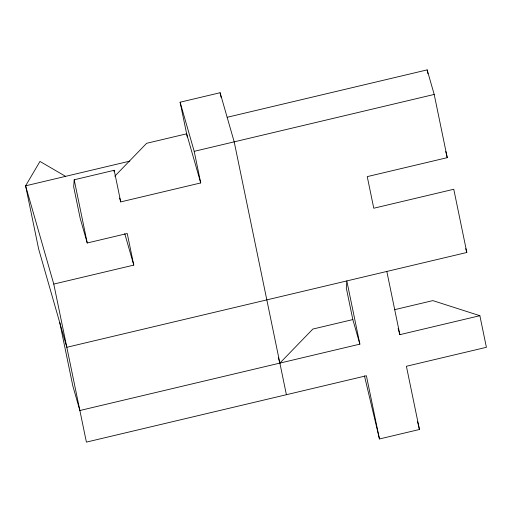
<?xml version="1.0" encoding="UTF-8"?>
<svg xmlns="http://www.w3.org/2000/svg" width="512" height="512" viewBox="0 0 512 512"><rect width="100%" height="100%" fill="white"/><g stroke="black" fill="none" stroke-linecap="round" stroke-linejoin="round"><path stroke-width="0.77" d="M286.4 394.707L234.195 141.85L220.109 92.73L180.109 102.208L194.195 151.334L200.723 182.938L120.723 201.901L114.195 170.291L74.195 179.776L73.677 186.822L80.205 218.426L87.245 242.989L127.245 233.51L133.773 265.114L53.773 284.077L25.6 185.83L39.968 161.44L65.6 176.352M114.08 171.859L114.195 170.291M114.778 176.205L146.637 143.296L186.637 133.818L200.723 182.938M227.155 117.293L427.155 69.888L434.195 94.445L447.251 157.664L367.245 176.621L373.773 208.23L453.773 189.267L466.822 252.486L66.822 347.29L38.65 249.043L25.6 185.83L129.856 161.12M194.195 151.334L434.195 94.445M59.782 322.733L72.832 385.946L79.872 410.509L359.872 344.141L352.832 319.578L312.832 329.062L279.872 363.104L278.336 357.728M394.368 309.734L432.832 300.614L479.872 315.699L486.4 347.309L406.4 366.266L419.45 429.485L379.45 438.963L364.448 375.853M398.112 328.518L399.872 334.662L479.872 315.699M465.722 248.646L466.822 252.486M119.622 198.061L120.723 201.901M124.749 233.645L133.773 265.114M445.76 151.507L447.251 157.664M417.594 421.786L419.45 429.485M427.155 69.888L427.949 73.741M386.822 271.443L399.872 334.662M359.872 344.141L346.822 280.928L346.304 287.974L352.832 319.578M379.45 438.963L366.4 375.75L86.4 442.112L53.773 284.077M220.109 92.73L221.069 97.35M180.109 102.208L187.283 136.941M74.195 179.776L87.245 242.989"/></g></svg>
